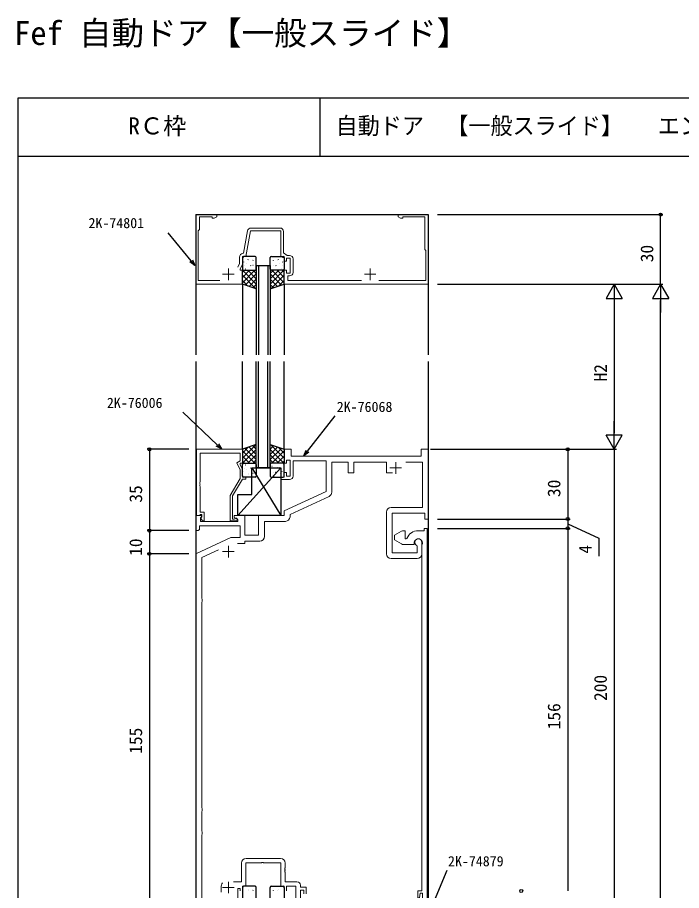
# Model space of a CAD drawing. Units: millimetres, scale not verified. Extents: x -437 to 438, y -681 to 679.
# Drawn here: x -436.9 to -151.1, y 303 to 678.6 of the extents above; entities that cross this region are included whole.
import ezdxf
from ezdxf.enums import TextEntityAlignment as Align

# ---------------------------------------------------------------- set-up
doc = ezdxf.new("R2010")
doc.units = ezdxf.units.MM
doc.header["$LTSCALE"] = 4
for name, color, linetype in [('0-1_USER1', 3, 'Continuous'), ('0-3_YKK_12', 2, 'Continuous'), ('0-4_YKK_13', 4, 'Continuous'), ('0-6_YKK_D', 6, 'Continuous'), ('0-7_YKK_ZWAK', 7, 'Continuous')]:
    doc.layers.add(name, color=color, linetype=linetype)
doc.layers.add('0-2_YKK_11', color=7, linetype='Continuous', lineweight=18)
doc.styles.add('ＭＳ ゴシック', font='')
doc.styles.get('ＭＳ ゴシック').set_extended_font_data('MS Gothic')

msp = doc.modelspace()

# ---------------------------------------------------------------- linework, layer by layer
at = {"layer": '0-2_YKK_11'}
for p, q in [((-336.386, 588), (-323.877, 588)), ((-318.277, 574.7), (-318.277, 568.9)), ((-278.077, 447.8), (-278.077, 465.8)), ((-262.877, 452.8), (-262.877, 447.8)), ((-264.877, 445.8), (-276.077, 445.8)), ((-338.507, 316.8), (-323.647, 316.8))]:
    msp.add_line(p, q, dxfattribs=at)
at = {"layer": '0-2_YKK_11', "color": 2}
for p, q in [((-343.577, 568.1), (-348.577, 568.1)), ((-346.077, 565.6), (-346.077, 570.6)), ((-282.577, 568.1), (-287.577, 568.1)), ((-285.077, 565.6), (-285.077, 570.6)), ((-271.577, 484.8), (-276.577, 484.8)), ((-274.077, 482.3), (-274.077, 487.3)), ((-346.077, 446.3), (-346.077, 451.3)), ((-343.577, 448.8), (-348.577, 448.8)), ((-343.577, 304.3), (-348.577, 304.3)), ((-346.077, 301.8), (-346.077, 306.8))]:
    msp.add_line(p, q, dxfattribs=at)
at = {"layer": '0-2_YKK_11'}
for points in [[(-281.393, 565.4), (-261.077, 565.4), (-261.077, 578.3), (-261.577, 578.8), (-261.577, 592.8), (-271.077, 592.8), (-271.077, 592.17), (-271.986, 592.17), (-273.077, 592.8), (-273.077, 593.8), (-260.077, 593.8), (-260.077, 563.8), (-322.077, 563.8), (-322.077, 569.8), (-321.077, 569.8), (-321.077, 568.6), (-319.477, 568.6), (-319.477, 575), (-321.077, 575), (-321.077, 573.8), (-322.077, 573.8), (-322.077, 575.8), (-323.577, 575.8), (-323.577, 586.8), (-336.637, 586.8), (-338.577, 575.8), (-340.077, 575.8), (-340.077, 572.445), (-341.077, 570.3), (-341.077, 569.8), (-340.077, 569.8), (-340.077, 563.8), (-360.077, 563.8), (-360.077, 593.8), (-351.077, 593.8), (-351.077, 592.8), (-352.168, 592.17), (-353.077, 592.17), (-353.077, 592.8), (-358.577, 592.8)], [(-358.577, 592.8), (-358.577, 587.3), (-359.077, 586.8), (-359.077, 565.4), (-349.761, 565.4)], [(-339.826, 576.999), (-339.54, 577.247), (-337.863, 586.76)], [(-322.377, 586.5), (-322.377, 577.3), (-320.806, 576.2), (-319.777, 576.2)], [(-341.983, 571.196), (-341.277, 572.711), (-341.277, 575.5)], [(-319.777, 567.4), (-320.577, 567.4), (-320.577, 565.4), (-288.761, 565.4)], [(-359.877, 492.8), (-359.877, 464.3), (-358.547, 464.3), (-358.247, 464.6), (-358.047, 464.8), (-357.477, 464.8), (-357.477, 463.874), (-358.051, 463.3), (-357.3, 462), (-356.477, 462), (-356.477, 465.8), (-358.247, 465.8), (-358.247, 476.842), (-358.367, 477.025), (-358.367, 477.575), (-358.247, 477.758), (-358.247, 477.842), (-358.367, 478.025), (-358.367, 478.575), (-358.247, 478.758), (-358.247, 491.17), (-341.077, 491.17), (-341.077, 487.8), (-342.497, 486.98), (-341.077, 483.934), (-341.077, 480.268), (-345.277, 472.993), (-345.277, 462), (-342.877, 462)], [(-343.376, 462.933), (-343.625, 462.8), (-344.277, 462.8), (-344.277, 472.725), (-340.077, 480), (-338.577, 480), (-338.577, 480.8), (-340.077, 480.8), (-340.077, 484.155), (-341.077, 486.3), (-341.077, 486.8), (-340.077, 486.8), (-340.077, 492.8), (-359.877, 492.8)], [(-319.777, 479.8), (-323.577, 479.8), (-323.577, 480.8), (-322.077, 480.8), (-322.077, 482.8), (-321.077, 482.8), (-321.077, 481.2), (-319.477, 481.2), (-319.477, 488.1), (-321.077, 488.1), (-321.077, 486.8), (-322.077, 486.8), (-322.077, 492.8), (-319.077, 492.8), (-319.077, 489.8), (-263.077, 489.8), (-263.077, 492.8), (-260.077, 492.8), (-260.077, 462.8), (-261.577, 462.8), (-261.577, 465.3), (-275.577, 465.3), (-275.577, 448.3), (-264.807, 448.3), (-264.807, 451.155), (-264.985, 451.429)], [(-360.077, 447.8), (-345.065, 454.8), (-341.077, 454.8), (-341.077, 459.87), (-358.577, 459.87), (-358.577, 458.3), (-359.077, 457.8), (-360.077, 457.8), (-360.077, 464.3), (-357.777, 464.3), (-357.567, 463.786), (-358.147, 463.206), (-358.147, 461.8), (-342.077, 461.8), (-342.077, 462.634), (-343.577, 463.5), (-343.577, 464.3), (-339.077, 464.3), (-339.077, 455.8), (-333.077, 455.8), (-333.077, 464.3), (-322.077, 464.3), (-322.077, 466.3), (-304.077, 474.693), (-304.077, 487.8), (-318.277, 487.8), (-318.277, 481.3)], [(-275.527, 482.7), (-278.077, 482.7), (-278.077, 487.3), (-292.077, 487.3), (-292.077, 482.7), (-294.577, 482.7), (-294.577, 487.3), (-301.577, 487.3), (-301.577, 474.375)], [(-276.077, 467.8), (-262.577, 467.8), (-262.577, 487.3), (-269.728, 487.3)], [(-302.732, 472.562), (-319.577, 464.707), (-319.577, 463.8)], [(-321.577, 461.8), (-330.577, 461.8), (-330.577, 455.3)], [(-260.578, 458.796), (-260.578, 292.796), (-264.578, 292.796), (-264.578, 296.296), (-263.778, 296.296), (-263.578, 294.296), (-262.508, 294.296), (-262.508, 301.796), (-263.578, 301.796), (-263.778, 299.796), (-264.578, 299.796), (-264.578, 302.796), (-262.778, 302.796), (-262.778, 447.543), (-262.818, 447.693), (-262.823, 447.701), (-262.833, 447.719), (-262.838, 447.727), (-262.878, 447.877), (-262.878, 451.415), (-262.835, 451.569)], [(-264.378, 457.796), (-261.878, 457.796), (-261.878, 458.796), (-260.578, 458.796)], [(-271.578, 452.064), (-274.578, 453.796), (-274.578, 455.796), (-271.578, 457.529)], [(-270.578, 457.796), (-270.078, 457.796), (-270.078, 454.296), (-269.569, 454.296), (-269.291, 454.484)], [(-332.577, 453.3), (-339.077, 453.3), (-339.077, 452.3), (-342.216, 452.3)], [(-266.178, 452.496), (-266.178, 451.796), (-270.578, 451.796)], [(-360.077, 292.8), (-360.077, 447.8)], [(-350.376, 449.565), (-357.577, 446.207), (-357.577, 428.594), (-357.314, 428.296), (-357.314, 427.304), (-357.577, 427.006), (-357.577, 338.594), (-357.314, 338.296), (-357.314, 337.304), (-357.577, 337.006), (-357.577, 328.594), (-357.314, 328.296), (-357.314, 327.304), (-357.577, 327.006), (-357.577, 295.3), (-342.007, 295.3), (-342.007, 296.421), (-342.407, 296.91)], [(-343.883, 306.73), (-340.507, 306.73), (-340.507, 314.8)], [(-322.077, 302.8), (-322.077, 304.8), (-323.577, 304.8), (-323.577, 314.87), (-330.919, 314.87), (-331.102, 314.99), (-331.652, 314.99), (-331.835, 314.87), (-338.577, 314.87), (-338.577, 304.8), (-340.077, 304.8), (-340.077, 302.8)], [(-321.647, 314.8), (-321.647, 312.758), (-321.767, 312.575), (-321.767, 312.025), (-321.647, 311.842), (-321.647, 311.758), (-321.767, 311.575), (-321.767, 311.025), (-321.647, 310.842), (-321.647, 306.73), (-316.577, 306.73)], [(-349.249, 302.32), (-349.277, 302.447), (-349.277, 304.3)], [(-317.007, 294.73), (-317.007, 304.8), (-321.077, 304.8), (-321.077, 302.8)], [(-315.077, 305.23), (-315.077, 304.4), (-312.577, 304.4), (-312.577, 301.6)], [(-341.077, 302.8), (-341.077, 303.8), (-342.077, 303.8), (-342.077, 298.8)], [(-313.577, 301.6), (-313.577, 303.1), (-315.077, 303.1), (-315.077, 294.1)]]:
    msp.add_lwpolyline(points, dxfattribs=at)
for centre, radius, start, end in [((-336.386, 586.5), 1.5, 90.00001, 169.99999), ((-323.877, 586.5), 1.5, 0.00001, 89.99999), ((-339.777, 575.5), 1.5, 91.87261, 180), ((-319.777, 574.7), 1.5, 0.00001, 89.99999), ((-319.777, 568.9), 1.5, 270.00001, 359.99999), ((-319.777, 481.3), 1.5, 270.00001, 359.99999), ((-303.577, 474.375), 2, 295, 0), ((-276.077, 465.8), 2, 90.00001, 179.99999), ((-342.877, 462.6), 0.6, 270.00003, 146.25104), ((-321.577, 463.8), 2, 270.00001, 359.99999), ((-332.577, 455.3), 2, 270.00001, 359.99999), ((-270.578, 455.796), 2, 89.99998, 120), ((-264.378, 452.496), 5.3, 89.99999, 157.9757), ((-270.578, 453.796), 2, 240, 270.00002), ((-264.378, 452.496), 1.8, 328.99728, 179.99999), ((-264.377, 452.8), 1.5, 0.00002, 246.07405), ((-276.077, 447.8), 2, 180.00001, 269.99999), ((-264.877, 447.8), 2, 270.00001, 359.99999), ((-338.507, 314.8), 2, 90.00001, 179.99999), ((-323.647, 314.8), 2, 0.00001, 89.99999), ((-346.077, 304.3), 3.2, 141.63348, 179.99999), ((-316.577, 305.23), 1.5, 0.00001, 89.99999)]:
    msp.add_arc(centre, radius, start, end, dxfattribs=at)
at = {"layer": '0-3_YKK_12'}
for p, q in [((-360.077, 593.8), (-260.077, 593.8)), ((-360.077, 593.8), (-360.077, 533.506)), ((-260.077, 593.8), (-260.077, 533.506)), ((-334.077, 571.8), (-328.077, 571.8)), ((-334.077, 571.8), (-334.077, 533.506)), ((-333.077, 571.8), (-333.077, 533.506)), ((-329.077, 571.8), (-329.077, 533.506)), ((-328.077, 571.8), (-328.077, 533.506)), ((-340.077, 563.8), (-340.077, 533.506)), ((-322.077, 563.8), (-322.077, 533.506)), ((-360.077, 530.506), (-360.077, 167.298)), ((-340.077, 492.799), (-340.077, 530.506)), ((-334.077, 484.8), (-334.077, 530.506)), ((-333.077, 484.8), (-333.077, 530.506)), ((-329.077, 484.8), (-329.077, 530.506)), ((-328.077, 484.8), (-328.077, 530.506)), ((-322.077, 492.8), (-322.077, 530.506)), ((-260.077, 530.506), (-260.077, 167.298)), ((-328.077, 484.8), (-334.077, 484.8))]:
    msp.add_line(p, q, dxfattribs=at)
at = {"layer": '0-4_YKK_13'}
for p, q in [((-340.077, 575.3), (-340.077, 570.3)), ((-339.633, 575.236), (-339.589, 575.26)), ((-334.577, 575.8), (-339.577, 575.8)), ((-334.077, 570.3), (-334.077, 575.3)), ((-328.077, 570.3), (-328.077, 575.3)), ((-327.577, 575.8), (-322.577, 575.8)), ((-322.521, 575.236), (-322.565, 575.26)), ((-322.077, 575.3), (-322.077, 570.3)), ((-339.441, 573.292), (-339.394, 573.38)), ((-339.269, 571.877), (-339.262, 571.885)), ((-338.199, 572.612), (-338.155, 572.636)), ((-337.608, 574.502), (-337.564, 574.526)), ((-337.294, 574.082), (-337.287, 574.09)), ((-336.551, 571.767), (-336.505, 571.855)), ((-336.174, 571.878), (-336.131, 571.902)), ((-335.531, 574.07), (-335.488, 574.094)), ((-335.508, 572.062), (-335.502, 572.07)), ((-334.098, 571.446), (-334.077, 571.457)), ((-328.056, 571.446), (-328.077, 571.457)), ((-326.622, 574.07), (-326.666, 574.094)), ((-326.646, 572.062), (-326.652, 572.07)), ((-325.979, 571.878), (-326.023, 571.902)), ((-325.603, 571.767), (-325.649, 571.855)), ((-324.86, 574.082), (-324.866, 574.09)), ((-324.546, 574.502), (-324.59, 574.526)), ((-323.955, 572.612), (-323.998, 572.636)), ((-322.885, 571.877), (-322.891, 571.885)), ((-322.713, 573.292), (-322.76, 573.38)), ((-340.077, 568.956), (-339.233, 569.8)), ((-340.077, 566.711), (-336.988, 569.8)), ((-340.077, 564.466), (-334.743, 569.8)), ((-334.297, 561.873), (-340.077, 567.653)), ((-334.077, 563.898), (-339.979, 569.8)), ((-339.577, 569.8), (-334.577, 569.8)), ((-338.892, 563.405), (-334.077, 568.221)), ((-338.842, 570.421), (-338.798, 570.445)), ((-334.077, 566.143), (-337.734, 569.8)), ((-337.45, 569.895), (-337.443, 569.902)), ((-336.766, 569.988), (-336.722, 570.012)), ((-334.077, 568.388), (-335.489, 569.8)), ((-328.077, 568.388), (-326.665, 569.8)), ((-328.077, 566.143), (-324.42, 569.8)), ((-328.077, 563.898), (-322.175, 569.8)), ((-323.262, 563.405), (-328.077, 568.221)), ((-327.857, 561.873), (-322.077, 567.653)), ((-322.577, 569.8), (-327.577, 569.8)), ((-322.077, 564.466), (-327.411, 569.8)), ((-325.388, 569.988), (-325.432, 570.012)), ((-322.077, 566.711), (-325.166, 569.8)), ((-324.704, 569.895), (-324.711, 569.902)), ((-323.312, 570.421), (-323.355, 570.445)), ((-322.077, 568.956), (-322.921, 569.8)), ((-337.665, 562.996), (-340.077, 565.408)), ((-337.209, 562.844), (-334.077, 565.976)), ((-335.525, 562.283), (-334.077, 563.73)), ((-324.945, 562.844), (-328.077, 565.976)), ((-326.629, 562.283), (-328.077, 563.73)), ((-324.489, 562.996), (-322.077, 565.408)), ((-334.297, 494.727), (-340.077, 488.947)), ((-337.665, 493.604), (-340.077, 491.192)), ((-340.077, 492.134), (-334.743, 486.8)), ((-334.077, 492.702), (-339.979, 486.8)), ((-338.892, 493.195), (-334.077, 488.379)), ((-337.209, 493.756), (-334.077, 490.624)), ((-335.525, 494.317), (-334.077, 492.87)), ((-326.63, 494.317), (-328.081, 492.866)), ((-324.946, 493.756), (-328.081, 490.621)), ((-323.262, 493.195), (-328.081, 488.376)), ((-328.081, 492.705), (-322.175, 486.8)), ((-327.855, 494.725), (-322.077, 488.947)), ((-322.077, 492.134), (-327.411, 486.8)), ((-324.488, 493.603), (-322.077, 491.192)), ((-340.077, 489.889), (-336.988, 486.8)), ((-334.077, 490.457), (-337.734, 486.8)), ((-328.081, 490.46), (-324.42, 486.8)), ((-322.077, 489.889), (-325.166, 486.8)), ((-323.577, 484.8), (-342.077, 464.3)), ((-340.077, 487.644), (-339.233, 486.8)), ((-340.077, 481.3), (-340.077, 486.3)), ((-339.577, 486.8), (-334.577, 486.8)), ((-339.266, 484.723), (-339.259, 484.715)), ((-338.839, 486.179), (-338.795, 486.155)), ((-337.447, 486.705), (-337.44, 486.698)), ((-336.763, 486.612), (-336.719, 486.588)), ((-336.548, 484.833), (-336.501, 484.745)), ((-336.171, 484.722), (-336.127, 484.698)), ((-336.077, 484.8), (-323.577, 464.3)), ((-335.505, 484.538), (-335.498, 484.53)), ((-334.077, 488.212), (-335.489, 486.8)), ((-334.095, 485.154), (-334.077, 485.145)), ((-334.077, 486.3), (-334.077, 481.3)), ((-328.081, 488.215), (-326.665, 486.8)), ((-328.081, 486.3), (-328.081, 481.3)), ((-322.577, 486.8), (-327.581, 486.8)), ((-327.286, 485.445), (-327.33, 485.421)), ((-325.21, 485.013), (-325.254, 484.989)), ((-324.89, 485.168), (-324.897, 485.161)), ((-324.144, 484.962), (-324.191, 484.874)), ((-322.077, 487.644), (-322.921, 486.8)), ((-322.542, 486.47), (-322.586, 486.446)), ((-322.077, 481.3), (-322.077, 486.3)), ((-339.629, 481.364), (-339.586, 481.34)), ((-334.577, 480.8), (-339.577, 480.8)), ((-339.437, 483.308), (-339.391, 483.22)), ((-338.196, 483.988), (-338.152, 483.964)), ((-337.605, 482.098), (-337.561, 482.074)), ((-337.291, 482.518), (-337.284, 482.51)), ((-335.528, 482.53), (-335.484, 482.506)), ((-327.878, 483.555), (-327.922, 483.531)), ((-327.581, 480.8), (-322.577, 480.8)), ((-326.832, 483.001), (-326.838, 482.993)), ((-326.444, 480.931), (-326.488, 480.907)), ((-325.853, 482.821), (-325.897, 482.797)), ((-325.046, 480.981), (-325.052, 480.973)), ((-323.776, 482.389), (-323.82, 482.365)), ((-323.185, 484.279), (-323.229, 484.255)), ((-323.071, 483.185), (-323.078, 483.178)), ((-340.077, 304.3), (-340.077, 299.3)), ((-339.633, 304.236), (-339.589, 304.26)), ((-334.577, 304.8), (-339.577, 304.8)), ((-334.077, 299.3), (-334.077, 304.3)), ((-328.077, 299.3), (-328.077, 304.3)), ((-327.577, 304.8), (-322.577, 304.8)), ((-322.521, 304.236), (-322.565, 304.26)), ((-322.077, 304.3), (-322.077, 299.3)), ((-337.608, 303.502), (-337.564, 303.526)), ((-337.294, 303.082), (-337.287, 303.09)), ((-335.531, 303.07), (-335.488, 303.094)), ((-326.622, 303.07), (-326.666, 303.094)), ((-324.86, 303.082), (-324.866, 303.09)), ((-324.546, 303.502), (-324.59, 303.526))]:
    msp.add_line(p, q, dxfattribs=at)
for points in [[(-334.077, 561.8), (-340.077, 563.8), (-340.077, 569.8), (-334.077, 569.8)], [(-328.077, 561.8), (-322.077, 563.8), (-322.077, 569.8), (-328.077, 569.8)], [(-334.077, 494.8), (-340.077, 492.8), (-340.077, 486.8), (-334.077, 486.8)], [(-328.081, 494.8), (-322.077, 492.8), (-322.077, 486.8), (-328.081, 486.8)], [(-336.077, 484.8), (-323.577, 484.8), (-323.577, 464.3), (-342.077, 464.3), (-342.077, 473.3), (-336.077, 473.3)]]:
    msp.add_lwpolyline(points, close=True, dxfattribs=at)
for centre, start, end in [((-339.577, 575.3), 90, 180), ((-334.577, 575.3), 0, 90), ((-327.577, 575.3), 90, 180), ((-322.577, 575.3), 0, 90), ((-339.577, 570.3), 180, 270), ((-334.577, 570.3), 270, 0), ((-327.577, 570.3), 180, 270), ((-322.577, 570.3), 270, 0), ((-339.577, 486.3), 90, 180), ((-334.577, 486.3), 0, 90), ((-327.581, 486.3), 90, 180), ((-322.577, 486.3), 0, 90), ((-339.577, 481.3), 180, 270), ((-334.577, 481.3), 270, 0), ((-327.581, 481.3), 180, 270), ((-322.577, 481.3), 270, 0), ((-339.577, 304.3), 90, 180), ((-334.577, 304.3), 0, 90), ((-327.577, 304.3), 90, 180), ((-322.577, 304.3), 0, 90)]:
    msp.add_arc(centre, 0.5, start, end, dxfattribs=at)
at = {"layer": '0-6_YKK_D'}
for p, q in [((-256.077, 593.8), (-159.074, 593.8)), ((-160.074, 563.8), (-160.074, 593.8)), ((-256.077, 563.8), (-159.074, 563.8)), ((-256.077, 563.8), (-179.074, 563.8)), ((-255.077, 563.8), (-159.074, 563.8)), ((-180.074, 563.8), (-183.574, 557.738)), ((-180.074, 563.8), (-176.574, 557.738)), ((-180.074, 563.8), (-180.074, 551.676)), ((-160.074, 563.8), (-163.574, 557.738)), ((-160.074, 563.8), (-156.574, 557.738)), ((-160.074, 563.8), (-160.074, 551.676)), ((-183.574, 557.738), (-176.574, 557.738)), ((-180.074, 556.8), (-180.074, 499.797)), ((-163.574, 557.738), (-156.574, 557.738)), ((-160.074, -66.4), (-160.074, 556.8)), ((-180.074, 492.797), (-180.074, 504.921)), ((-180.074, 492.797), (-183.574, 498.859)), ((-176.574, 498.859), (-183.574, 498.859)), ((-180.074, 492.797), (-176.574, 498.859)), ((-363.077, 492.8), (-381.077, 492.8)), ((-380.077, 492.8), (-380.077, 457.8)), ((-259.077, 492.8), (-199.074, 492.8)), ((-258.077, 492.8), (-179.074, 492.8)), ((-256.077, 492.797), (-179.074, 492.797)), ((-200.074, 492.8), (-200.074, 462.8)), ((-180.074, 492.8), (-180.074, 292.796)), ((-256.077, 462.8), (-199.074, 462.8)), ((-255.077, 462.8), (-199.074, 462.8)), ((-200.074, 462.8), (-200.074, 458.796)), ((-256.077, 458.796), (-199.074, 458.796)), ((-256.077, 458.796), (-199.074, 458.796)), ((-200.074, 458.796), (-200.074, 302.795)), ((-363.077, 457.8), (-381.077, 457.8)), ((-363.077, 457.8), (-381.077, 457.8)), ((-380.077, 457.8), (-380.077, 447.8)), ((-363.077, 447.8), (-381.077, 447.8)), ((-363.077, 447.8), (-381.077, 447.8)), ((-380.077, 447.8), (-380.077, 292.8))]:
    msp.add_line(p, q, dxfattribs=at)
for points in [[(-360.494, 571.854), (-362.107, 573.829), (-372.003, 585.95)], [(-361.578, 574.261), (-360.494, 571.854), (-362.636, 573.397)], [(-349.033, 492.954), (-350.887, 494.705), (-365.727, 508.722)], [(-313.611, 489.965), (-312.038, 491.973), (-300.116, 507.185)], [(-350.417, 495.202), (-349.033, 492.954), (-351.356, 494.208)], [(-311.5, 491.551), (-313.611, 489.965), (-312.576, 492.394)], [(-200.074, 460.798), (-186.631, 454.552), (-186.631, 446.821)], [(-268.919, 271.193), (-267.932, 273.545), (-251.907, 311.709)]]:
    msp.add_lwpolyline(points, dxfattribs=at)
for centre in [(-160.074, 593.8), (-380.077, 492.8), (-200.074, 492.8), (-200.074, 462.8), (-200.074, 462.8), (-380.077, 457.8), (-380.077, 457.8), (-200.074, 458.796), (-200.074, 458.796), (-380.077, 447.8), (-380.077, 447.8), (-220.073, 302.795)]:
    msp.add_circle(centre, 0.637, dxfattribs=at)
at = {"layer": '0-7_YKK_ZWAK'}
for p, q in [((-436.7, 643.8), (-436.7, -681.2)), ((438.3, 643.8), (-436.7, 643.8)), ((-306.7, 643.8), (-306.7, 618.8)), ((438.3, 618.8), (-436.7, 618.8))]:
    msp.add_line(p, q, dxfattribs=at)

# ---------------------------------------------------------------- texts
at = {"layer": '0-1_USER1', "style": 'ＭＳ ゴシック'}
for s, height, p in [('Fef 自動ドア【一般スライド】', 10.26, (-438.288, 663.658)), ('RＣ枠', 7.331, (-389.172, 626.073))]:
    msp.add_text(s, height=height, dxfattribs=at).set_placement(p, align=Align.BOTTOM_LEFT)
at = {"layer": '0-1_USER1', "style": 'ＭＳ ゴシック', "width": 0.95}
for s, p in [('自動ドア', (-299.952, 626.13)), ('【一般スライド】', (-252.29, 626.13)), (' エンジン内蔵 たて骨60㎜見付 たてかまち90㎜見付 枠：18㎜溝幅 障子：18㎜溝幅', (-166.034, 626.13))]:
    msp.add_text(s, height=7.331, dxfattribs=at).set_placement(p, align=Align.BOTTOM_LEFT)
at = {"layer": '0-6_YKK_D', "style": 'ＭＳ ゴシック'}
for s, p in [('2K-74801', (-406.304, 586.626)), ('2K-76006', (-398.386, 509.282)), ('2K-76068', (-299.454, 507.558)), ('2K-74879', (-251.584, 312.092))]:
    msp.add_text(s, height=4.399, dxfattribs=at).set_placement(p, align=Align.BOTTOM_LEFT)
for s, p in [('30', (-161.574, 573.26)), ('H2', (-181.574, 521.97)), ('30', (-201.574, 472.26)), ('35', (-381.577, 469.845)), ('10', (-381.577, 446.962)), ('4', (-188.131, 447.938)), ('200', (-181.574, 384.531)), ('156', (-201.574, 372.337)), ('155', (-381.577, 361.82))]:
    msp.add_text(s, height=5.499, rotation=90, dxfattribs=at).set_placement(p, align=Align.BOTTOM_LEFT)

doc.saveas('drawing.dxf')
